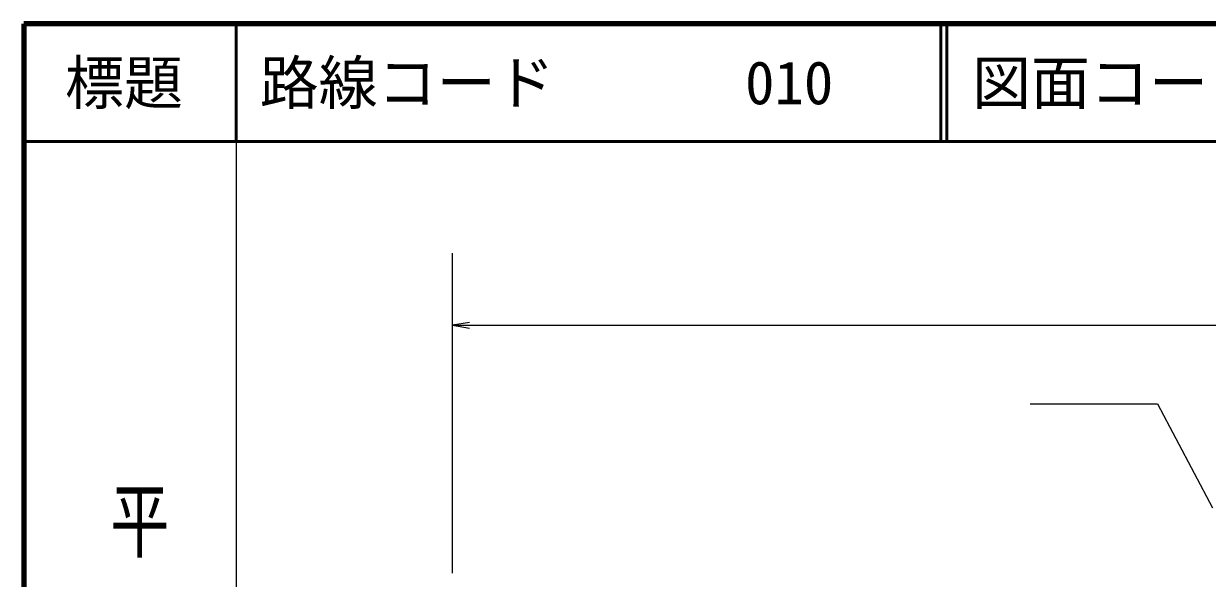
# Model space of a CAD drawing. Units: millimetres, scale not verified. Extents: x 40000 to 680000, y 20000 to 380000.
# Drawn here: x 40000 to 140324, y 332991 to 380000 of the extents above; entities that cross this region are included whole.
import ezdxf
from ezdxf.enums import TextEntityAlignment as Align

# ---------------------------------------------------------------- set-up
doc = ezdxf.new("R2010")
doc.units = ezdxf.units.MM
doc.header["$LTSCALE"] = 1000
for name, color, linetype, lineweight in [('M-STR-HTXT', 7, 'Continuous', 13), ('M-STR-STR3', 7, 'Continuous', 25), ('M-TTL', 2, 'Continuous', 140), ('M-TTL-BAND', 7, 'Continuous', 25), ('M-TTL-LINE', 7, 'Continuous', 50)]:
    doc.layers.add(name, color=color, linetype=linetype, lineweight=lineweight)
doc.layers.add('M-TTL-TXT', color=7, linetype='Continuous')
doc.styles.add('@ＭＳ ゴシック', font='')
doc.styles.add('ＭＳ ゴシック', font='')
doc.styles.get('@ＭＳ ゴシック').set_extended_font_data('@MS Gothic')
doc.styles.get('ＭＳ ゴシック').set_extended_font_data('MS Gothic')

# ---------------------------------------------------------------- blocks, each defined once
blk = doc.blocks.new('open_arrow')
at = {"color": 0, "linetype": 'Continuous', "lineweight": -2}
blk.add_lwpolyline([(7.5, 1.25), (0, 0), (7.5, -1.25)], dxfattribs=at)

msp = doc.modelspace()

# ---------------------------------------------------------------- linework, layer by layer
at = {"layer": 'M-STR-HTXT'}
for p, q in [((125309, 347794), (136113, 347794)), ((136113, 347794), (140767, 338969))]:
    msp.add_line(p, q, dxfattribs=at)
at = {"layer": 'M-STR-STR3'}
for p, q in [((76347, 333418), (76347, 360539)), ((76347, 354436), (557664, 354436))]:
    msp.add_line(p, q, dxfattribs=at)
at = {"layer": 'M-TTL'}
for p, q in [((40000, 380000), (40000, 20000)), ((680000, 380000), (40000, 380000))]:
    msp.add_line(p, q, dxfattribs=at)
at = {"layer": 'M-TTL-BAND'}
msp.add_line((58000, 370000), (58000, 20000), dxfattribs=at)
at = {"layer": 'M-TTL-LINE'}
for p, q in [((58000, 380000), (58000, 370000)), ((117750, 380000), (117750, 370000)), ((118250, 380000), (118250, 370000)), ((40000, 370000), (680000, 370000))]:
    msp.add_line(p, q, dxfattribs=at)

# ---------------------------------------------------------------- block references
at = {"layer": 'M-STR-STR3', "xscale": 193, "yscale": 193}
msp.add_blockref('open_arrow', (76347, 354436), dxfattribs=at)

# ---------------------------------------------------------------- texts
at = {"layer": 'M-TTL-BAND', "style": '@ＭＳ ゴシック', "width": 1.4}
msp.add_text('平  面  図', height=3666, rotation=270, dxfattribs=at).set_placement((49777, 306475), align=Align.MIDDLE_RIGHT)
at = {"layer": 'M-TTL-TXT', "style": 'ＭＳ ゴシック'}
msp.add_text('標題', height=3666, dxfattribs=at).set_placement((48500, 375000), align=Align.MIDDLE_CENTER)
for s, p in [('路線コード', (60000, 375000)), ('010', (101142, 375000)), ('図面コード', (120380, 375000))]:
    msp.add_text(s, height=3666, dxfattribs=at).set_placement(p, align=Align.MIDDLE_LEFT)

doc.saveas('drawing.dxf')
